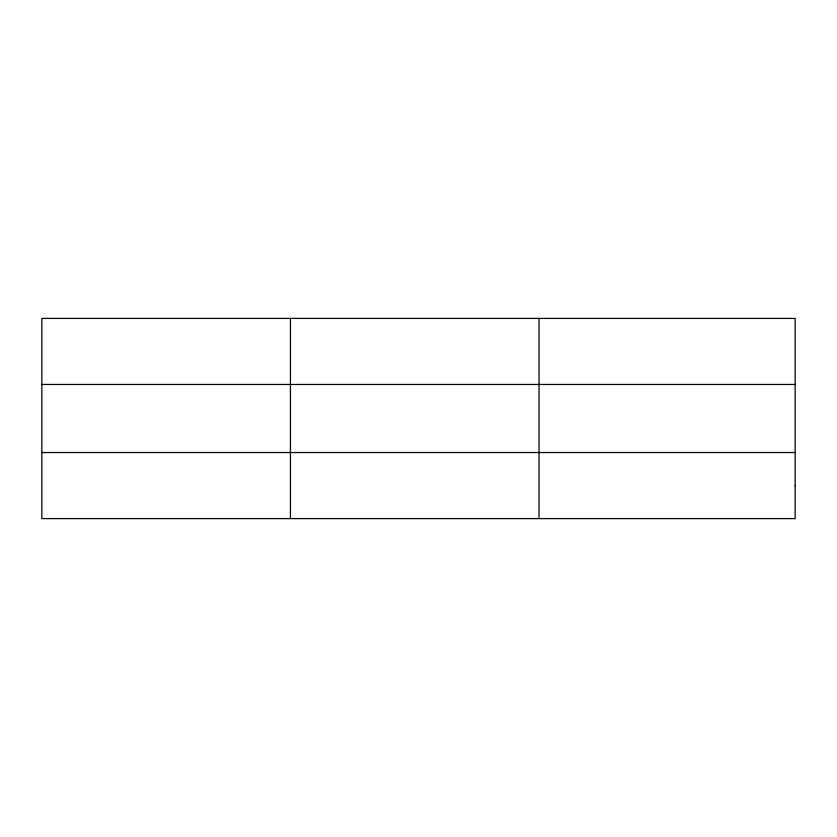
<?xml version="1.0" encoding="UTF-8"?>
<svg xmlns="http://www.w3.org/2000/svg" width="837" height="837" viewBox="0 0 837 837"><rect width="100%" height="100%" fill="white"/><g stroke="black" fill="none" stroke-linecap="round" stroke-linejoin="round"><path stroke-width="1.26" d="M290.439 318.395L290.439 518.605M539.028 318.395L539.028 518.605M41.85 384.465L795.15 384.465M41.85 452.535L795.15 452.535M795.15 485.575L795.15 518.605L41.85 518.605L41.85 318.395L795.15 318.395L795.15 485.575"/></g></svg>
